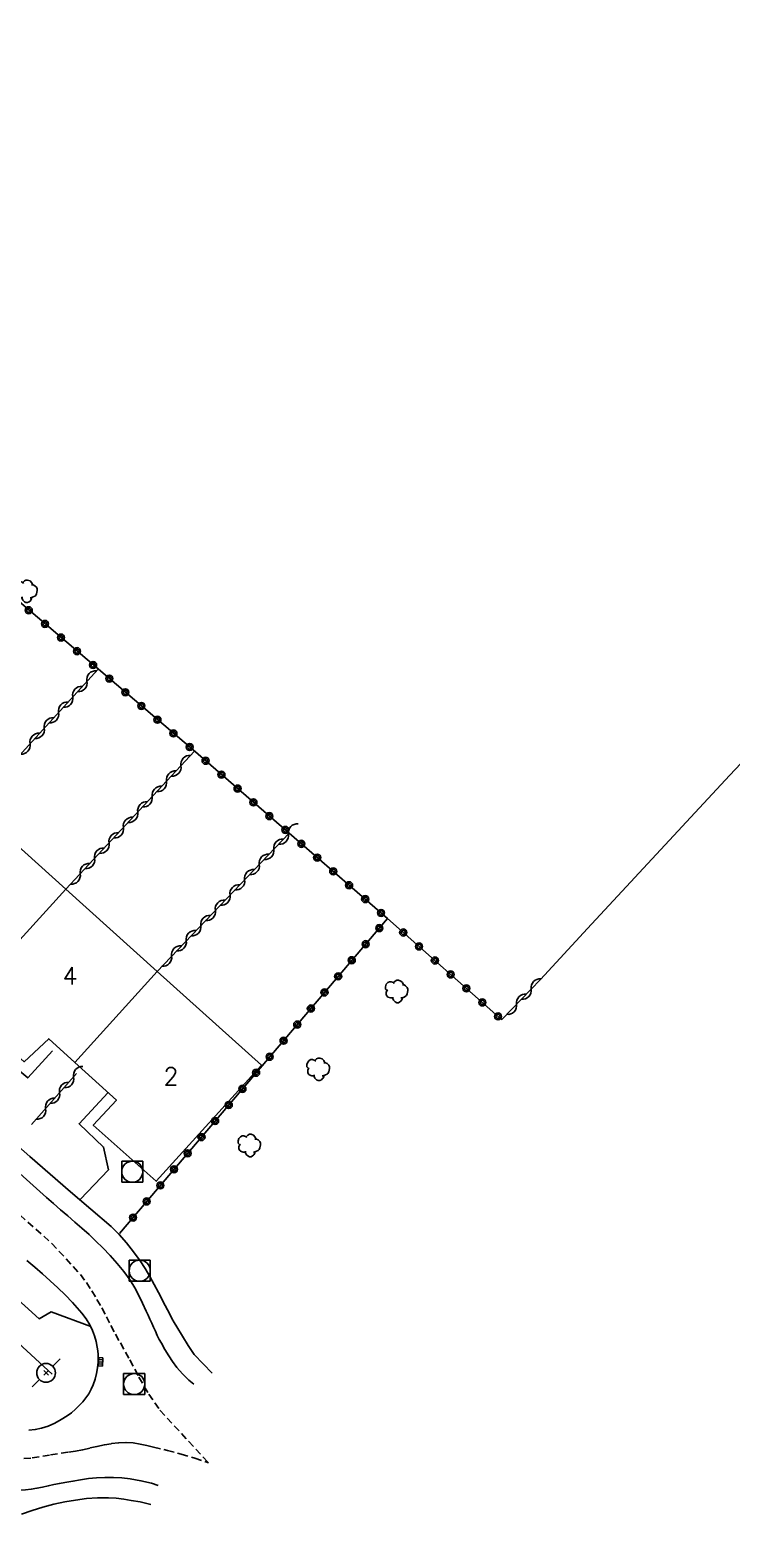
# Model space of a CAD drawing. Header units: millimetres. Extents: x 159000 to 160002, y 156999 to 158000.
# Drawn here: x 159097.5 to 159147.3, y 157270.6 to 157376.1 of the extents above; entities that cross this region are included whole.
import ezdxf
from ezdxf.enums import TextEntityAlignment as Align

# ---------------------------------------------------------------- set-up
doc = ezdxf.new("R2010")
doc.units = ezdxf.units.MM
doc.linetypes.add('DASHED', pattern=[0.75, 0.5, -0.25])
doc.layers.get('0').update_dxf_attribs({"linetype": 'CONTINUOUS'})
for name, color, linetype in [('W0001', 6, 'DASHED'), ('W0006', 2, 'CONTINUOUS'), ('W0008', 7, 'CONTINUOUS'), ('W0014', 7, 'CONTINUOUS'), ('W0017', 7, 'CONTINUOUS'), ('W0101', 7, 'CONTINUOUS'), ('W0300', 7, 'CONTINUOUS'), ('W0310', 3, 'CONTINUOUS'), ('W0323', 7, 'CONTINUOUS'), ('W0401', 7, 'CONTINUOUS'), ('W0420', 7, 'CONTINUOUS'), ('W0473', 7, 'CONTINUOUS'), ('W0991', 7, 'CONTINUOUS'), ('W1102', 7, 'CONTINUOUS')]:
    doc.layers.add(name, color=color, linetype=linetype)
doc.styles.get("Standard").update_dxf_attribs({"font": 'romans.shx', "width": 0.85})

# ---------------------------------------------------------------- blocks, each defined once
blk = doc.blocks.new('T420')
for p, q in [((0.75, 0.75), (-0.75, 0.75)), ((-0.75, 0.75), (-0.75, -0.75)), ((0.75, 0.75), (0.75, -0.75)), ((0.75, -0.75), (-0.75, -0.75))]:
    blk.add_line(p, q)
blk.add_ellipse((0, 0), major_axis=(-0.53, 0.53), ratio=1, start_param=3.926991, end_param=10.210176)
blk = doc.blocks.new('T401')
for p, q in [((-0.3, 0.3), (0, 0.3)), ((-0.3, -0.25), (-0.3, 0.3)), ((-0.3, 0.15), (0, 0.15)), ((-0.3, 0), (0, 0)), ((0, 0.3), (0, -0.25)), ((-0.3, -0.15), (0, -0.15)), ((-0.3, -0.25), (-0.3, -0.3)), ((-0.3, -0.3), (0, -0.3)), ((0, -0.3), (0, -0.25))]:
    blk.add_line(p, q)
blk = doc.blocks.new('T300')
for p, q in [((-0.8, 0.51), (-0.86, 0.34)), ((-0.86, 0.34), (-0.86, 0.17)), ((-0.86, 0.17), (-0.74, 0.06)), ((-0.69, 0.63), (-0.8, 0.51)), ((-0.8, -0.06), (-0.74, 0.06)), ((-0.74, 0.06), (-0.69, 0.11)), ((-0.57, 0.69), (-0.69, 0.63)), ((-0.46, 0.69), (-0.57, 0.69)), ((-0.29, 0.63), (-0.46, 0.69)), ((-0.29, 0.63), (-0.17, 0.74)), ((-0.23, 0.57), (-0.29, 0.63)), ((-0.17, 0.74), (-0.06, 0.8)), ((-0.06, 0.8), (0.06, 0.8)), ((0.06, 0.8), (0.23, 0.74)), ((0.23, 0.74), (0.34, 0.63)), ((0.34, 0.63), (0.4, 0.51)), ((0.46, 0.46), (0.34, 0.46)), ((0.4, 0.51), (0.4, 0.46)), ((0.57, 0.4), (0.46, 0.46)), ((0.57, 0.4), (0.69, 0.29)), ((0.69, 0.29), (0.74, 0.17)), ((0.74, 0.06), (0.69, -0.17)), ((0.74, 0.17), (0.74, 0.06)), ((-0.8, -0.17), (-0.8, -0.06)), ((-0.8, -0.23), (-0.8, -0.17)), ((-0.74, -0.34), (-0.8, -0.23)), ((-0.69, -0.4), (-0.74, -0.34)), ((-0.51, -0.46), (-0.69, -0.4)), ((-0.4, -0.46), (-0.51, -0.46)), ((-0.4, -0.46), (-0.34, -0.46)), ((-0.34, -0.46), (-0.34, -0.4)), ((-0.34, -0.51), (-0.34, -0.46)), ((-0.29, -0.63), (-0.34, -0.51)), ((-0.17, -0.74), (-0.29, -0.63)), ((-0.06, -0.8), (-0.17, -0.74)), ((0.06, -0.8), (-0.06, -0.8)), ((0.17, -0.74), (0.06, -0.8)), ((0.23, -0.69), (0.17, -0.74)), ((0.29, -0.46), (0.23, -0.46)), ((0.29, -0.63), (0.23, -0.69)), ((0.46, -0.4), (0.29, -0.46)), ((0.34, -0.51), (0.29, -0.63)), ((0.34, -0.51), (0.34, -0.46)), ((0.57, -0.34), (0.46, -0.4)), ((0.63, -0.29), (0.57, -0.34)), ((0.69, -0.17), (0.63, -0.29))]:
    blk.add_line(p, q)
blk = doc.blocks.new('T473')
for p, q in [((-0.166667, 0.166667), (0.166667, -0.166667)), ((-0.166667, -0.166667), (0.166667, 0.166667)), ((0.500001, 0.500001), (1.000002, 1.000002)), ((-1.000002, -1.000002), (-0.500001, -0.500001))]:
    blk.add_line(p, q)
blk.add_ellipse((0, 0), major_axis=(0.471405, 0.471405), ratio=1, start_param=5.4977871438, end_param=11.780972451)
blk = doc.blocks.new('t310o')
at = {"color": 0, "linetype": 'Continuous'}
for centre, start, end in [((-0.5, 0.38), 216.8699, 323.1304), ((0.5, -0.37), 36.8699, 143.1303)]:
    blk.add_arc(centre, 0.625, start, end, dxfattribs=at)
blk = doc.blocks.new('t323o')
at = {"color": 0, "linetype": 'Continuous'}
for radius in [0.25, 0.15]:
    blk.add_circle((0, 0), radius, dxfattribs=at)

msp = doc.modelspace()

# ---------------------------------------------------------------- linework, layer by layer
at = {"layer": 'W0001'}
for points in [[(159096.79, 157291.88), (159099.04, 157289.88), (159101.08, 157287.67), (159101.5, 157287.1), (159101.89, 157286.51), (159102.25, 157285.9), (159102.59, 157285.29), (159102.92, 157284.67), (159103.24, 157284.04), (159103.57, 157283.42), (159103.92, 157282.81), (159104.59, 157281.6), (159105.24, 157280.37), (159105.93, 157279.16), (159106.73, 157278.02), (159110.17, 157274.29)], [(159096.32, 157274.53), (159097.66, 157274.63), (159098.96, 157274.85), (159100.23, 157275.05), (159100.74, 157275.12), (159101.25, 157275.22), (159101.76, 157275.34), (159102.27, 157275.45), (159102.78, 157275.56), (159103.29, 157275.65), (159103.81, 157275.71), (159104.34, 157275.73), (159104.83, 157275.7), (159105.32, 157275.62), (159105.8, 157275.51), (159106.27, 157275.4), (159107.26, 157275.16), (159108.24, 157274.9), (159109.21, 157274.61), (159110.17, 157274.29)]]:
    msp.add_lwpolyline(points, dxfattribs=at)
at = {"layer": 'W0006'}
msp.add_lwpolyline([(159101.81, 157283.97), (159098.99, 157285.02), (159098.14, 157284.52), (159082.86, 157298.35), (159083.18, 157299.85), (159083.1, 157300.82)], dxfattribs=at)
at = {"layer": 'W0008'}
msp.add_lwpolyline([(159097.28, 157288.66), (159097.83, 157288.18), (159098.39, 157287.71), (159098.94, 157287.22), (159099.48, 157286.73), (159100, 157286.22), (159100.51, 157285.69), (159100.85, 157285.31), (159101.18, 157284.93), (159101.49, 157284.52), (159101.75, 157284.08), (159101.93, 157283.7), (159102.07, 157283.31), (159102.19, 157282.91), (159102.27, 157282.51), (159102.32, 157282.24), (159102.34, 157281.98), (159102.34, 157281.71), (159102.33, 157281.44), (159102.29, 157281.03), (159102.22, 157280.63), (159102.12, 157280.22), (159101.99, 157279.83), (159101.84, 157279.51), (159101.67, 157279.2), (159101.47, 157278.9), (159101.25, 157278.62), (159101, 157278.35), (159100.73, 157278.09), (159100.44, 157277.85), (159100.14, 157277.63), (159099.71, 157277.36), (159099.26, 157277.11), (159098.79, 157276.9), (159098.31, 157276.74), (159097.87, 157276.65), (159097.42, 157276.6)], dxfattribs=at)
at = {"layer": 'W0014'}
for points in [[(159103.27, 157291.07), (159100.37, 157293.55), (159097.49, 157296.05), (159094.61, 157298.56), (159091.75, 157301.08), (159088.93, 157303.6), (159086.12, 157306.13), (159083.33, 157308.68), (159080.53, 157311.22), (159080, 157311.71), (159079.47, 157312.2), (159078.94, 157312.68), (159078.41, 157313.17)], [(159109.14, 157279.88), (159108.78, 157280.17), (159108.34, 157280.61), (159107.94, 157281.07), (159107.63, 157281.48), (159107.35, 157281.9), (159107.08, 157282.34), (159106.83, 157282.78), (159106.68, 157283.06), (159106.54, 157283.34), (159106.41, 157283.63), (159106.28, 157283.92), (159106.15, 157284.21), (159106.02, 157284.5), (159105.89, 157284.78), (159105.75, 157285.07), (159105.49, 157285.62), (159105.22, 157286.18), (159104.94, 157286.73), (159104.62, 157287.26), (159104.17, 157287.87), (159103.69, 157288.46), (159103.18, 157289.02), (159102.66, 157289.56), (159102.18, 157290.04), (159101.69, 157290.5), (159101.19, 157290.95), (159100.69, 157291.39), (159100.18, 157291.83), (159099.67, 157292.27), (159099.16, 157292.71), (159098.66, 157293.15), (159096.77, 157294.85)], [(159110.45, 157280.65), (159109.16, 157281.99), (159108.73, 157282.63), (159108.32, 157283.29), (159107.92, 157283.95), (159107.74, 157284.25), (159107.58, 157284.55), (159107.42, 157284.85), (159107.26, 157285.16), (159107.1, 157285.47), (159106.94, 157285.78), (159106.78, 157286.08), (159106.62, 157286.39), (159106.31, 157286.96), (159106, 157287.53), (159105.67, 157288.1), (159105.32, 157288.65), (159104.85, 157289.29), (159104.35, 157289.91), (159103.82, 157290.5), (159103.27, 157291.07)], [(159094.68, 157272.57), (159095.2, 157272.44), (159095.73, 157272.37), (159096.25, 157272.35), (159096.78, 157272.35), (159097.18, 157272.37), (159097.59, 157272.41), (159097.99, 157272.48), (159098.39, 157272.56), (159098.79, 157272.65), (159099.18, 157272.74), (159099.58, 157272.82), (159099.98, 157272.89), (159100.54, 157272.98), (159101.09, 157273.08), (159101.66, 157273.17), (159102.22, 157273.22), (159102.82, 157273.25), (159103.42, 157273.24), (159104.02, 157273.21), (159104.62, 157273.14), (159105.38, 157273.01), (159106.13, 157272.84), (159106.6, 157272.67)], [(159096.89, 157270.63), (159097.65, 157270.9), (159098.41, 157271.14), (159099.19, 157271.34), (159099.97, 157271.51), (159100.74, 157271.64), (159101.51, 157271.74), (159102.29, 157271.8), (159103.08, 157271.81), (159103.62, 157271.77), (159104.16, 157271.7), (159104.69, 157271.6), (159105.32, 157271.51), (159106.09, 157271.32)]]:
    msp.add_lwpolyline(points, dxfattribs=at)
at = {"layer": 'W0017'}
for points in [[(159099.1, 157303.56), (159097.34, 157301.64), (159095.2, 157303.4), (159093.77, 157303.29), (159091.86, 157300.98)], [(159101.05, 157293), (159103.07, 157295.1), (159102.72, 157296.72), (159100.98, 157298.38), (159103.02, 157300.58)]]:
    msp.add_lwpolyline(points, dxfattribs=at)
at = {"layer": 'W0101'}
for points in [[(159093.46, 157320.96), (159100.04, 157315.04)], [(159100.04, 157315.04), (159106.53, 157309.21)], [(159106.53, 157309.21), (159113.95, 157302.54), (159106.46, 157294.3), (159101.99, 157298.27), (159103.64, 157300.05), (159100.69, 157302.74)], [(159100.69, 157302.74), (159098.83, 157304.42), (159097.08, 157302.79), (159092.56, 157306.82)]]:
    msp.add_lwpolyline(points, dxfattribs=at)
at = {"layer": 'W0300'}
for points in [[(159194.72, 157376.12), (159188.56, 157368.65), (159183.98, 157363.21), (159179.35, 157357.82), (159174.66, 157352.48), (159169.92, 157347.18), (159167.13, 157344.13), (159164.31, 157341.1), (159161.46, 157338.1), (159158.6, 157335.1), (159155.74, 157332.12), (159152.88, 157329.13), (159150.03, 157326.13), (159147.19, 157323.12), (159143.82, 157319.5), (159140.46, 157315.88), (159137.11, 157312.25), (159133.76, 157308.62)], [(159099.07, 157280.59), (159078.01, 157299.97)]]:
    msp.add_lwpolyline(points, dxfattribs=at)
at = {"layer": 'W0310'}
for points in [[(159102.33, 157330.69), (159093.46, 157320.96)], [(159109.18, 157324.86), (159100.04, 157315.04)], [(159106.53, 157309.21), (159115.91, 157319.02)], [(159131.02, 157305.79), (159133.76, 157308.62)], [(159100.81, 157301.95), (159097.6, 157298.33)]]:
    msp.add_lwpolyline(points, dxfattribs=at)
at = {"layer": 'W0323'}
for points in [[(159103.85, 157290.57), (159122.89, 157312.97), (159109.08, 157324.94), (159095.29, 157336.69), (159078.6, 157350.84), (159057.59, 157369.15), (159053.05, 157364.08)], [(159122.89, 157312.97), (159131.02, 157305.76)]]:
    msp.add_lwpolyline(points, dxfattribs=at)
at = {"layer": 'W1102'}
for points in [[(159100.04, 157315.04), (159092.56, 157306.82)], [(159106.53, 157309.21), (159100.69, 157302.74)]]:
    msp.add_lwpolyline(points, dxfattribs=at)

# ---------------------------------------------------------------- block references
at = {"layer": 'W0300'}
for p in [(159097.27, 157336.21), (159123.61, 157307.78), (159118.03, 157302.25), (159113.14, 157296.83)]:
    msp.add_blockref('T300', p, dxfattribs=at)
at = {"layer": 'W0310'}
for p, rotation in [((159101.54, 157329.83), 227.6717931439282), ((159100.53, 157328.72), 227.6717931439282), ((159099.52, 157327.61), 227.6717931439282), ((159098.51, 157326.5), 227.6717931439282), ((159097.5, 157325.39), 227.6717931439282), ((159108.22, 157323.82), 227.0328421037024), ((159107.19, 157322.72), 227.0328421037024), ((159106.17, 157321.63), 227.0328421037024), ((159105.15, 157320.53), 227.0328421037024), ((159104.13, 157319.43), 227.0328421037024), ((159115.86, 157318.96), 46.25756917529267), ((159103.11, 157318.33), 227.0328421037024), ((159114.82, 157317.88), 46.25756917529267), ((159102.08, 157317.24), 227.0328421037024), ((159113.79, 157316.8), 46.25756917529267), ((159101.06, 157316.14), 227.0328421037024), ((159112.75, 157315.71), 46.25756917529267), ((159111.71, 157314.63), 46.25756917529267), ((159110.67, 157313.54), 46.25756917529267), ((159109.64, 157312.46), 46.25756917529267), ((159108.6, 157311.38), 46.25756917529267), ((159107.56, 157310.29), 46.25756917529267), ((159133.11, 157307.95), 45.84434108863719), ((159132.07, 157306.87), 45.84434108863719), ((159100.59, 157301.7), 228.4431578459767), ((159099.59, 157300.58), 228.4431578459767), ((159098.6, 157299.45), 228.4431578459767)]:
    msp.add_blockref('t310o', p, dxfattribs=dict(at, rotation=rotation))
at = {"layer": 'W0323'}
for p, rotation in [((159097.41, 157334.87), 139.5863134302134), ((159098.56, 157333.9), 139.5863134302134), ((159099.7, 157332.93), 139.5863134302134), ((159100.84, 157331.96), 139.5863134302134), ((159101.98, 157330.98), 139.5863134302134), ((159103.13, 157330.01), 139.5863134302134), ((159104.27, 157329.04), 139.5863134302134), ((159105.41, 157328.07), 139.5863134302134), ((159106.55, 157327.09), 139.5863134302134), ((159107.69, 157326.12), 139.5863134302134), ((159108.84, 157325.15), 139.5863134302134), ((159109.97, 157324.17), 139.0783507533106), ((159111.1, 157323.19), 139.0783507533106), ((159112.24, 157322.2), 139.0783507533106), ((159113.37, 157321.22), 139.0783507533106), ((159114.5, 157320.24), 139.0783507533106), ((159115.64, 157319.26), 139.0783507533106), ((159116.77, 157318.27), 139.0783507533106), ((159117.9, 157317.29), 139.0783507533106), ((159119.04, 157316.31), 139.0783507533106), ((159120.17, 157315.33), 139.0783507533106), ((159121.31, 157314.34), 139.0783507533106), ((159122.44, 157313.36), 139.0783507533106), ((159122.31, 157312.28), 49.62403013713081), ((159124.01, 157311.97), 318.4623644520156), ((159121.34, 157311.14), 49.62403013713081), ((159125.14, 157310.98), 318.4623644520156), ((159120.36, 157310), 49.62403013713081), ((159126.26, 157309.98), 318.4623644520156), ((159119.39, 157308.85), 49.62403013713081), ((159127.38, 157308.99), 318.4623644520156), ((159118.42, 157307.71), 49.62403013713081), ((159128.5, 157308), 318.4623644520156), ((159117.45, 157306.57), 49.62403013713081), ((159129.63, 157307), 318.4623644520156), ((159130.75, 157306.01), 318.4623644520156), ((159116.48, 157305.43), 49.62403013713081), ((159115.51, 157304.28), 49.62403013713081), ((159114.53, 157303.14), 49.62403013713081), ((159113.56, 157302), 49.62403013713081), ((159112.59, 157300.86), 49.62403013713081), ((159111.62, 157299.71), 49.62403013713081), ((159110.65, 157298.57), 49.62403013713081), ((159109.68, 157297.43), 49.62403013713081), ((159108.7, 157296.28), 49.62403013713081), ((159107.73, 157295.14), 49.62403013713081), ((159106.76, 157294), 49.62403013713081), ((159105.79, 157292.86), 49.62403013713081), ((159104.82, 157291.71), 49.62403013713081)]:
    msp.add_blockref('t323o', p, dxfattribs=dict(at, rotation=rotation))
at = {"layer": 'W0401', "rotation": 175.898466394451}
msp.add_blockref('T401', (159102.36, 157281.47), dxfattribs=at)
at = {"layer": 'W0420'}
for p in [(159104.76, 157294.97), (159105.29, 157287.94), (159104.9, 157279.88)]:
    msp.add_blockref('T420', p, dxfattribs=at)
at = {"layer": 'W0473'}
msp.add_blockref('T473', (159098.64, 157280.68), dxfattribs=at)

# ---------------------------------------------------------------- texts
at = {"layer": 'W0991'}
for s, p in [('4', (159100.34, 157308.89)), ('2', (159107.51, 157301.75))]:
    msp.add_text(s, height=1.25, dxfattribs=at).set_placement(p, align=Align.MIDDLE_CENTER)

doc.saveas('drawing.dxf')
